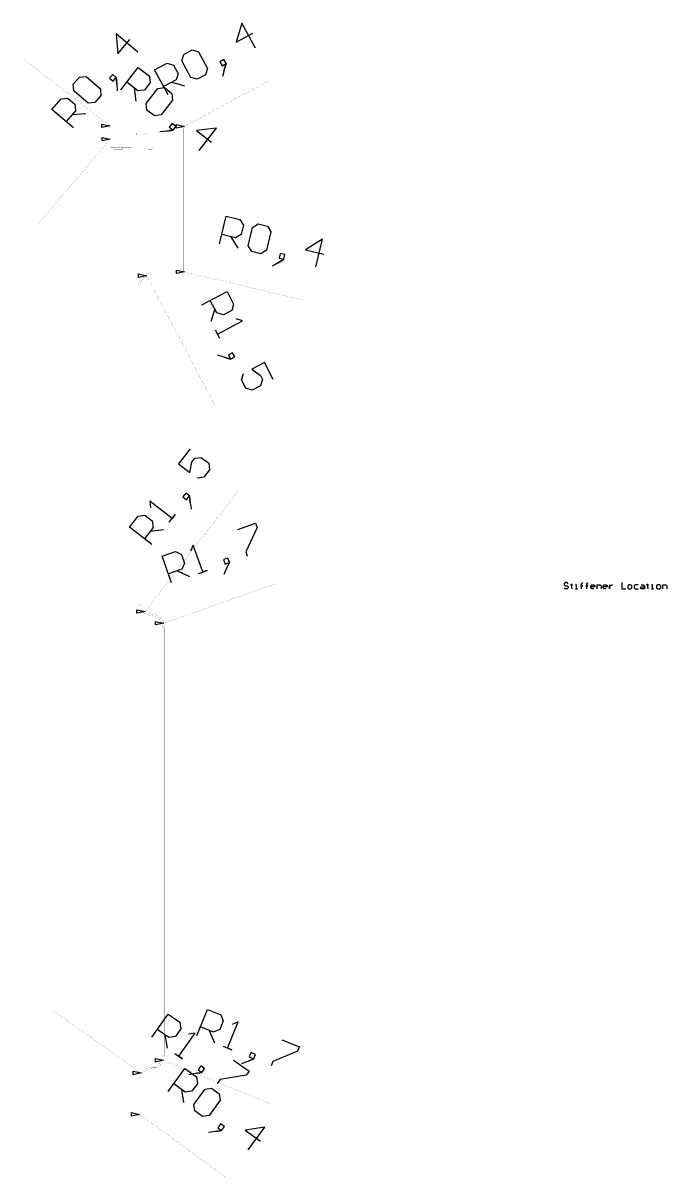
# Model space of a CAD drawing. Header units: millimetres. Extents: x 235 to 830, y 272 to 692.
# Drawn here: x 380.6 to 460.2, y 456.2 to 598.8 of the extents above; entities that cross this region are included whole.
import ezdxf

# ---------------------------------------------------------------- set-up
doc = ezdxf.new("R2010")
doc.units = ezdxf.units.MM
doc.layers.add('Mechanical1', color=6, linetype='Continuous')
doc.layers.add('Mechanical2', color=216, linetype='Continuous')

msp = doc.modelspace()

# ---------------------------------------------------------------- linework, layer by layer
at = {"layer": 'Mechanical1'}
for p, q in [((407.68, 598.79), (406.97, 596.43)), ((409.34, 595.71), (407.68, 598.79)), ((394.8, 595.18), (392.13, 597.45)), ((392.13, 597.45), (392.33, 594.98)), ((392.33, 594.98), (393.84, 596.76)), ((406.97, 596.43), (409.02, 597.53)), ((400.25, 594.14), (400.49, 594.93)), ((400.49, 594.93), (401.51, 595.48)), ((401.51, 595.48), (402.3, 595.24)), ((402.3, 595.24), (403.41, 593.19)), ((392.72, 590.56), (394.87, 593.32)), ((394.87, 593.32), (396.25, 592.25)), ((396.89, 593), (398.43, 593.82)), ((398.43, 593.82), (399.22, 593.59)), ((399.22, 593.59), (399.78, 592.56)), ((401.35, 592.08), (400.25, 594.14)), ((405.46, 594.29), (404.95, 594.02)), ((404.95, 594.02), (405.23, 593.5)), ((405.23, 593.5), (405.74, 593.78)), ((405.74, 593.78), (405.46, 594.29)), ((405.5, 592.99), (405.74, 593.78)), ((405.74, 593.78), (405.5, 592.99)), ((386.84, 591.23), (387.6, 592.12)), ((387.6, 592.12), (388.42, 592.18)), ((388.42, 592.18), (390.2, 590.67)), ((391.71, 592.45), (391.33, 592)), ((391.33, 592), (391.77, 591.63)), ((392.15, 592.07), (391.71, 592.45)), ((391.77, 591.63), (392.15, 592.07)), ((392.22, 591.25), (392.15, 592.07)), ((392.15, 592.07), (392.22, 591.25)), ((396.25, 592.25), (396.35, 591.43)), ((398.55, 589.91), (396.89, 593)), ((399.78, 592.56), (399.54, 591.77)), ((402.14, 591.85), (401.35, 592.08)), ((403.17, 592.4), (402.14, 591.85)), ((403.41, 593.19), (403.17, 592.4)), ((405.5, 592.99), (405.27, 592.2)), ((386.91, 590.4), (386.84, 591.23)), ((390.2, 590.67), (390.26, 589.85)), ((392.22, 591.25), (392.28, 590.43)), ((394.82, 590.41), (393.44, 591.48)), ((394.36, 590.76), (394.56, 589.13)), ((395.64, 590.51), (394.82, 590.41)), ((396.35, 591.43), (395.64, 590.51)), ((395.84, 588.87), (397.27, 590.71)), ((397.27, 590.71), (398.09, 590.82)), ((399.54, 591.77), (398, 590.94)), ((398.09, 590.82), (399.01, 590.1)), ((399.02, 591.49), (400.6, 591.02)), ((384.2, 588.12), (385.33, 589.45)), ((385.33, 589.45), (386.15, 589.52)), ((386.15, 589.52), (387.04, 588.76)), ((388.69, 588.89), (386.91, 590.4)), ((390.26, 589.85), (389.51, 588.96)), ((399.11, 589.28), (397.68, 587.44)), ((399.01, 590.1), (399.11, 589.28)), ((386.86, 585.85), (384.2, 588.12)), ((387.11, 587.94), (385.97, 586.61)), ((386.73, 587.49), (388.37, 587.63)), ((387.04, 588.76), (387.11, 587.94)), ((389.51, 588.96), (388.69, 588.89)), ((395.94, 588.05), (395.84, 588.87)), ((396.86, 587.34), (395.94, 588.05)), ((390.35, 586.3), (391.35, 586.09)), ((390.35, 585.87), (390.35, 586.3)), ((397.68, 587.44), (396.86, 587.34)), ((399.06, 586.37), (398.7, 585.91)), ((399.52, 586.01), (399.06, 586.37)), ((399.56, 586.24), (400.56, 586.03)), ((399.56, 585.82), (399.56, 586.24)), ((391.35, 586.09), (390.35, 585.87)), ((398.35, 585.44), (397.53, 585.34)), ((398.35, 585.44), (399.17, 585.55)), ((399.17, 585.55), (398.35, 585.44)), ((398.7, 585.91), (399.17, 585.55)), ((399.17, 585.55), (399.52, 586.01)), ((400.56, 586.03), (399.56, 585.82)), ((404.54, 585.8), (402.08, 585.5)), ((402.08, 585.5), (403.92, 584.06)), ((402.39, 583.04), (404.54, 585.8)), ((390.4, 584.65), (391.4, 584.44)), ((390.4, 584.22), (390.4, 584.65)), ((391.4, 584.44), (390.4, 584.22)), ((404.91, 571.51), (405.73, 574.92)), ((405.73, 574.92), (407.43, 574.51)), ((407.43, 574.51), (407.86, 573.81)), ((407.86, 573.81), (407.59, 572.67)), ((408.45, 571.27), (409, 573.54)), ((409, 573.54), (409.7, 573.97)), ((409.7, 573.97), (410.83, 573.7)), ((410.83, 573.7), (411.26, 572.99)), ((406.89, 572.24), (405.19, 572.65)), ((406.32, 572.38), (407.18, 570.97)), ((407.59, 572.67), (406.89, 572.24)), ((411.26, 572.99), (410.72, 570.72)), ((417.64, 572.07), (415.53, 570.77)), ((416.82, 568.66), (417.64, 572.07)), ((408.88, 570.56), (408.45, 571.27)), ((410.02, 570.29), (408.88, 570.56)), ((410.72, 570.72), (410.02, 570.29)), ((415.53, 570.77), (417.8, 570.23)), ((412.15, 569.18), (411.45, 568.75)), ((412.15, 569.18), (412.85, 569.61)), ((412.85, 569.61), (412.15, 569.18)), ((412.42, 570.32), (412.29, 569.75)), ((412.29, 569.75), (412.85, 569.61)), ((412.99, 570.18), (412.42, 570.32)), ((412.85, 569.61), (412.99, 570.18)), ((394.91, 567.78), (395.91, 567.57)), ((394.91, 567.35), (394.91, 567.78)), ((399.6, 568.26), (400.6, 568.05)), ((399.6, 567.83), (399.6, 568.26)), ((400.6, 568.05), (399.6, 567.83)), ((395.91, 567.57), (394.91, 567.35)), ((402.74, 563.98), (405.84, 565.6)), ((405.84, 565.6), (406.65, 564.06)), ((404.59, 562.97), (403.77, 564.52)), ((404.32, 563.49), (403.83, 561.91)), ((406.65, 564.06), (406.41, 563.27)), ((405.38, 562.73), (404.59, 562.97)), ((404.64, 560.36), (407.74, 561.99)), ((406.41, 563.27), (405.38, 562.73)), ((407.74, 561.99), (406.95, 562.24)), ((404.37, 560.88), (404.91, 559.85)), ((404.91, 559.85), (404.64, 560.36)), ((405.48, 557.51), (404.69, 557.76)), ((406.51, 558.05), (406, 557.78)), ((406, 557.78), (406.27, 557.27)), ((406.78, 557.54), (406.51, 558.05)), ((405.48, 557.51), (406.27, 557.27)), ((406.27, 557.27), (405.48, 557.51)), ((406.27, 557.27), (406.78, 557.54)), ((410.45, 556.83), (408.9, 556.01)), ((411.53, 554.76), (410.45, 556.83)), ((407.62, 554.69), (407.87, 555.47)), ((408.9, 556.01), (409.96, 555.25)), ((409.96, 555.25), (410.23, 554.74)), ((408.17, 553.65), (407.62, 554.69)), ((408.95, 553.41), (408.17, 553.65)), ((409.99, 553.95), (408.95, 553.41)), ((410.23, 554.74), (409.99, 553.95)), ((401.27, 546.18), (399.85, 544.33)), ((401.48, 544.54), (401.84, 545)), ((401.84, 545), (402.65, 545.11)), ((402.65, 545.11), (403.58, 544.4)), ((399.85, 544.33), (401.23, 543.26)), ((401.23, 543.26), (401.48, 544.54)), ((403.68, 543.58), (402.97, 542.65)), ((403.58, 544.4), (403.68, 543.58)), ((402.97, 542.65), (402.15, 542.55)), ((400.73, 540.7), (400.37, 540.24)), ((401.19, 540.35), (400.73, 540.7)), ((399.06, 537.57), (396.28, 539.71)), ((396.28, 539.71), (396.39, 538.89)), ((400.37, 540.24), (400.84, 539.88)), ((400.84, 539.88), (401.19, 540.35)), ((401.3, 539.53), (401.19, 540.35)), ((401.19, 540.35), (401.3, 539.53)), ((401.3, 539.53), (401.4, 538.71)), ((393.79, 536.48), (394.86, 537.86)), ((394.86, 537.86), (395.68, 537.97)), ((395.68, 537.97), (396.6, 537.26)), ((398.7, 537.11), (399.41, 538.04)), ((399.41, 538.04), (399.06, 537.57)), ((396.56, 534.34), (393.79, 536.48)), ((396.71, 536.44), (395.64, 535.05)), ((396.6, 537.26), (396.71, 536.44)), ((407.17, 536.2), (409.37, 536.98)), ((409.56, 536.43), (408.14, 533.45)), ((409.37, 536.98), (409.56, 536.43)), ((396.35, 535.98), (397.99, 536.19)), ((397.82, 532.9), (399.47, 533.48)), ((399.47, 533.48), (400.22, 533.12)), ((401.67, 534.26), (401.32, 533.51)), ((402.84, 530.96), (401.67, 534.26)), ((408.14, 533.45), (408.33, 532.9)), ((398.99, 529.6), (397.82, 532.9)), ((400.22, 533.12), (400.6, 532.02)), ((400.6, 532.02), (400.25, 531.28)), ((405.94, 532.67), (405.39, 532.48)), ((405.39, 532.48), (405.59, 531.93)), ((405.59, 531.93), (406.14, 532.12)), ((405.78, 531.38), (406.14, 532.12)), ((406.14, 532.12), (405.78, 531.38)), ((406.14, 532.12), (405.94, 532.67)), ((400.25, 531.28), (398.6, 530.7)), ((399.7, 531.09), (401.19, 530.37)), ((402.29, 530.76), (403.39, 531.15)), ((403.39, 531.15), (402.84, 530.96)), ((405.78, 531.38), (405.42, 530.63)), ((394.7, 526.27), (395.7, 526.05)), ((394.7, 525.84), (394.7, 526.27)), ((395.7, 526.05), (394.7, 525.84)), ((397.01, 524.83), (398.01, 524.61)), ((397.01, 524.4), (397.01, 524.83)), ((398.01, 524.61), (397.01, 524.4)), ((402.11, 473.64), (403.43, 476.88)), ((403.43, 476.88), (405.05, 476.22)), ((396.54, 473.46), (398.56, 476.31)), ((398.56, 476.31), (399.99, 475.3)), ((399.99, 475.3), (400.13, 474.49)), ((405.37, 475.46), (404.93, 474.38)), ((405.05, 476.22), (405.37, 475.46)), ((405.89, 472.1), (407.21, 475.34)), ((407.21, 475.34), (406.45, 475.02)), ((398.64, 473.4), (397.21, 474.41)), ((398.16, 473.73), (398.44, 472.11)), ((399.45, 473.54), (398.64, 473.4)), ((400.13, 474.49), (399.45, 473.54)), ((399.87, 471.1), (401.89, 473.96)), ((401.89, 473.96), (401.08, 473.82)), ((404.17, 474.06), (402.55, 474.72)), ((403.63, 474.28), (404.27, 472.76)), ((404.93, 474.38), (404.17, 474.06)), ((405.35, 472.32), (406.43, 471.88)), ((406.43, 471.88), (405.89, 472.1)), ((412.61, 473.14), (414.77, 472.26)), ((414.77, 472.26), (414.55, 471.72)), ((396.99, 470.81), (397.99, 470.59)), ((396.99, 470.38), (396.99, 470.81)), ((399.4, 471.44), (400.35, 470.76)), ((400.35, 470.76), (399.87, 471.1)), ((408.37, 470.46), (409.13, 470.78)), ((409.13, 470.78), (408.37, 470.46)), ((408.81, 471.54), (408.59, 471)), ((408.59, 471), (409.13, 470.78)), ((409.35, 471.32), (408.81, 471.54)), ((409.13, 470.78), (409.35, 471.32)), ((414.55, 471.72), (411.51, 470.44)), ((394.22, 469.24), (395.22, 469.03)), ((394.22, 468.81), (394.22, 469.24)), ((397.99, 470.59), (396.99, 470.38)), ((398.57, 466.74), (400.64, 469.56)), ((400.64, 469.56), (402.05, 468.53)), ((402.59, 469.89), (402.25, 469.42)), ((402.25, 469.42), (402.73, 469.08)), ((403.07, 469.55), (402.59, 469.89)), ((402.73, 469.08), (403.07, 469.55)), ((406.65, 470.59), (408.56, 469.24)), ((408.37, 470.46), (407.61, 470.14)), ((408.56, 469.24), (408.22, 468.77)), ((411.51, 470.44), (411.29, 469.9)), ((395.22, 469.03), (394.22, 468.81)), ((401.92, 468.94), (401.1, 468.8)), ((401.92, 468.94), (402.73, 469.08)), ((402.73, 469.08), (401.92, 468.94)), ((402.05, 468.53), (402.18, 467.71)), ((404.97, 468.21), (404.63, 467.73)), ((408.22, 468.77), (404.97, 468.21)), ((400.67, 466.65), (399.26, 467.68)), ((400.2, 466.99), (400.46, 465.36)), ((401.49, 466.77), (400.67, 466.65)), ((402.18, 467.71), (401.49, 466.77)), ((401.74, 465.14), (403.12, 467.03)), ((403.12, 467.03), (403.93, 467.15)), ((403.93, 467.15), (404.87, 466.46)), ((404.87, 466.46), (405, 465.65)), ((401.87, 464.33), (401.74, 465.14)), ((405, 465.65), (403.63, 463.77)), ((394.03, 464.12), (395.03, 463.9)), ((394.03, 463.69), (394.03, 464.12)), ((395.03, 463.9), (394.03, 463.69)), ((402.81, 463.64), (401.87, 464.33)), ((403.63, 463.77), (402.81, 463.64)), ((405.04, 462.73), (404.69, 462.26)), ((404.69, 462.26), (405.16, 461.92)), ((405.51, 462.39), (405.04, 462.73)), ((405.16, 461.92), (405.51, 462.39)), ((410.52, 462.34), (408.08, 461.96)), ((408.46, 459.51), (410.52, 462.34)), ((404.35, 461.79), (403.53, 461.67)), ((404.35, 461.79), (405.16, 461.92)), ((405.16, 461.92), (404.35, 461.79)), ((408.08, 461.96), (409.96, 460.58))]:
    msp.add_line(p, q, dxfattribs=at)
at = {"layer": 'Mechanical1', "const_width": 0.0127}
for points in [[(380.64, 594.41), (391.35, 586.09)], [(400.56, 586.03), (411.1, 591.7)], [(391.66, 586.24), (400.21, 586.24)], [(391.26, 584.74), (391.26, 585.84)], [(391.46, 583.24), (391.46, 585.84)], [(391.46, 585.21), (394.96, 585.21)], [(391.66, 586.04), (400.21, 586.04)], [(393.76, 584.96), (393.76, 585.21)], [(393.76, 584.96), (396.36, 584.96)], [(394.61, 584.96), (394.61, 585.21)], [(394.96, 584.96), (394.96, 585.21)], [(395.27, 584.96), (396.09, 585.21)], [(396.09, 585.21), (397.26, 585.21)], [(396.36, 583.96), (397.36, 584.96)], [(396.36, 583.56), (396.36, 584.96)], [(397.36, 584.96), (397.36, 585.11)], [(400.41, 568.14), (400.41, 585.84)], [(400.61, 568.14), (400.61, 585.84)], [(382.49, 573.95), (391.4, 584.44)], [(391.46, 584.29), (391.66, 584.29)], [(391.46, 583.41), (393.96, 583.41)], [(391.66, 583.41), (391.66, 584.29)], [(391.86, 583.21), (391.86, 583.41)], [(391.86, 583.36), (392.96, 583.36)], [(392.96, 583.21), (392.96, 583.41)], [(393.36, 583.41), (393.36, 583.56)], [(393.36, 583.56), (396.36, 583.56)], [(393.96, 583.24), (393.96, 583.41)], [(395.62, 583.24), (395.81, 583.35)], [(395.74, 583.31), (396, 583.31)], [(395.81, 583.35), (395.96, 583.35)], [(395.96, 583.35), (395.96, 583.56)], [(396, 583.31), (396.06, 583.21)], [(396.2, 583.45), (396.2, 583.56)], [(396.2, 583.45), (396.66, 583.45)], [(396.55, 583.21), (396.66, 583.32)], [(396.66, 583.32), (396.66, 583.45)], [(391.46, 583.24), (391.86, 583.24)], [(391.86, 583.21), (392.96, 583.21)], [(392.96, 583.24), (395.62, 583.24)], [(396.06, 583.21), (396.55, 583.21)], [(396.61, 567.94), (400.21, 567.94)], [(396.61, 567.74), (400.21, 567.74)], [(400.6, 568.05), (415.47, 564.49)], [(394.91, 527.23), (394.91, 566.24)], [(395.11, 527.24), (395.11, 566.24)], [(395.91, 567.57), (404.4, 551.41)], [(395.7, 526.05), (407.29, 541.09)], [(398.01, 524.61), (411.67, 529.44)], [(397.91, 471.24), (397.91, 524.04)], [(398.11, 471.23), (398.11, 524.05)], [(397.91, 520.74), (398.11, 520.74)], [(384.3, 476.76), (395.22, 469.03)], [(396.49, 469.74), (397.22, 469.74)], [(397.99, 470.59), (411.48, 465.1)], [(394.91, 464.14), (394.91, 468.05)], [(395.11, 464.14), (395.11, 468.04)], [(393.11, 463.94), (394.71, 463.94)], [(393.11, 463.74), (393.11, 463.94)], [(393.11, 463.74), (394.71, 463.74)], [(395.03, 463.9), (405.6, 456.18)]]:
    msp.add_lwpolyline(points, dxfattribs=at)
at = {"layer": 'Mechanical1', "const_width": 0.00635}
for points in [[(380.64, 594.41, 1), (380.64, 594.41, 1)], [(411.1, 591.7, 1), (411.11, 591.7, 1)], [(391.66, 586.24, 1), (391.66, 586.24, 1)], [(391.66, 586.24, 1), (391.66, 586.24, 1)], [(400.21, 586.24, 1), (400.21, 586.24, 1)], [(400.21, 586.24, 1), (400.21, 586.24, 1)], [(391.26, 585.84, 1), (391.26, 585.84, 1)], [(391.26, 585.84, 1), (391.26, 585.84, 1)], [(391.26, 584.74, 1), (391.26, 584.74, 1)], [(391.26, 584.74, 1), (391.26, 584.74, 1)], [(391.34, 586.09, 1), (391.35, 586.09, 1)], [(391.46, 585.84, 1), (391.46, 585.84, 1)], [(391.46, 585.84, 1), (391.46, 585.84, 1)], [(391.46, 585.21, 1), (391.46, 585.21, 1)], [(391.66, 586.04, 1), (391.66, 586.04, 1)], [(391.66, 586.04, 1), (391.66, 586.04, 1)], [(393.76, 585.21, 1), (393.76, 585.21, 1)], [(393.76, 584.96, 1), (393.76, 584.96, 1)], [(393.76, 584.96, 1), (393.76, 584.96, 1)], [(394.61, 585.21, 1), (394.61, 585.21, 1)], [(394.61, 584.96, 1), (394.61, 584.96, 1)], [(394.96, 585.21, 1), (394.96, 585.21, 1)], [(394.96, 585.21, 1), (394.96, 585.21, 1)], [(394.96, 584.96, 1), (394.96, 584.96, 1)], [(395.27, 584.96, 1), (395.28, 584.96, 1)], [(396.09, 585.21, 1), (396.09, 585.21, 1)], [(396.09, 585.21, 1), (396.09, 585.21, 1)], [(396.36, 584.96, 1), (396.36, 584.96, 1)], [(396.36, 584.96, 1), (396.36, 584.96, 1)], [(397.26, 585.21, 1), (397.26, 585.21, 1)], [(397.26, 585.21, 1), (397.26, 585.21, 1)], [(397.36, 585.11, 1), (397.36, 585.11, 1)], [(397.36, 585.11, 1), (397.36, 585.11, 1)], [(397.36, 584.96, 1), (397.36, 584.96, 1)], [(397.36, 584.96, 1), (397.36, 584.96, 1)], [(400.21, 586.04, 1), (400.21, 586.04, 1)], [(400.21, 586.04, 1), (400.21, 586.04, 1)], [(400.41, 585.84, 1), (400.41, 585.84, 1)], [(400.41, 585.84, 1), (400.41, 585.84, 1)], [(400.56, 586.03, 1), (400.57, 586.03, 1)], [(400.61, 585.84, 1), (400.61, 585.84, 1)], [(400.61, 585.84, 1), (400.61, 585.84, 1)], [(391.4, 584.44, 1), (391.41, 584.44, 1)], [(391.45, 584.4, 1), (391.46, 584.4, 1)], [(391.46, 584.29, 1), (391.46, 584.29, 1)], [(391.46, 583.41, 1), (391.46, 583.41, 1)], [(391.66, 584.29, 1), (391.66, 584.29, 1)], [(391.66, 584.29, 1), (391.66, 584.29, 1)], [(391.66, 583.41, 1), (391.66, 583.41, 1)], [(391.86, 583.41, 1), (391.86, 583.41, 1)], [(391.86, 583.36, 1), (391.86, 583.36, 1)], [(392.96, 583.41, 1), (392.96, 583.41, 1)], [(392.96, 583.36, 1), (392.96, 583.36, 1)], [(393.36, 583.56, 1), (393.36, 583.56, 1)], [(393.36, 583.56, 1), (393.36, 583.56, 1)], [(393.36, 583.41, 1), (393.36, 583.41, 1)], [(393.96, 583.41, 1), (393.96, 583.41, 1)], [(393.96, 583.41, 1), (393.96, 583.41, 1)], [(395.74, 583.31, 1), (395.75, 583.31, 1)], [(395.81, 583.35, 1), (395.81, 583.35, 1)], [(395.81, 583.35, 1), (395.81, 583.35, 1)], [(395.96, 583.56, 1), (395.96, 583.56, 1)], [(395.96, 583.35, 1), (395.96, 583.35, 1)], [(395.96, 583.35, 1), (395.96, 583.35, 1)], [(396, 583.31, 1), (396.01, 583.31, 1)], [(396, 583.31, 1), (396.01, 583.31, 1)], [(396.2, 583.56, 1), (396.2, 583.56, 1)], [(396.2, 583.45, 1), (396.2, 583.45, 1)], [(396.2, 583.45, 1), (396.2, 583.45, 1)], [(396.36, 583.96, 1), (396.36, 583.96, 1)], [(396.36, 583.56, 1), (396.36, 583.56, 1)], [(396.36, 583.56, 1), (396.36, 583.56, 1)], [(396.66, 583.45, 1), (396.66, 583.45, 1)], [(396.66, 583.45, 1), (396.66, 583.45, 1)], [(396.66, 583.32, 1), (396.66, 583.32, 1)], [(396.66, 583.32, 1), (396.66, 583.32, 1)], [(391.46, 583.24, 1), (391.46, 583.24, 1)], [(391.46, 583.24, 1), (391.46, 583.24, 1)], [(391.86, 583.24, 1), (391.86, 583.24, 1)], [(391.86, 583.21, 1), (391.86, 583.21, 1)], [(391.86, 583.21, 1), (391.86, 583.21, 1)], [(392.96, 583.24, 1), (392.96, 583.24, 1)], [(392.96, 583.21, 1), (392.96, 583.21, 1)], [(392.96, 583.21, 1), (392.96, 583.21, 1)], [(393.96, 583.24, 1), (393.96, 583.24, 1)], [(395.62, 583.24, 1), (395.62, 583.24, 1)], [(395.62, 583.24, 1), (395.62, 583.24, 1)], [(396.06, 583.21, 1), (396.06, 583.21, 1)], [(396.06, 583.21, 1), (396.06, 583.21, 1)], [(396.55, 583.21, 1), (396.55, 583.21, 1)], [(396.55, 583.21, 1), (396.55, 583.21, 1)], [(382.48, 573.95, 1), (382.49, 573.95, 1)], [(396.61, 567.94, 1), (396.61, 567.94, 1)], [(396.61, 567.94, 1), (396.61, 567.94, 1)], [(396.61, 567.74, 1), (396.61, 567.74, 1)], [(396.61, 567.74, 1), (396.61, 567.74, 1)], [(400.21, 567.94, 1), (400.21, 567.94, 1)], [(400.21, 567.94, 1), (400.21, 567.94, 1)], [(400.21, 567.74, 1), (400.21, 567.74, 1)], [(400.21, 567.74, 1), (400.21, 567.74, 1)], [(400.41, 568.14, 1), (400.41, 568.14, 1)], [(400.41, 568.14, 1), (400.41, 568.14, 1)], [(400.6, 568.05, 1), (400.6, 568.05, 1)], [(400.61, 568.14, 1), (400.61, 568.14, 1)], [(400.61, 568.14, 1), (400.61, 568.14, 1)], [(394.91, 566.24, 1), (394.91, 566.24, 1)], [(394.91, 566.24, 1), (394.91, 566.24, 1)], [(395.11, 566.24, 1), (395.11, 566.24, 1)], [(395.11, 566.24, 1), (395.11, 566.24, 1)], [(395.91, 567.57, 1), (395.92, 567.57, 1)], [(415.47, 564.49, 1), (415.47, 564.49, 1)], [(404.4, 551.41, 1), (404.41, 551.41, 1)], [(407.29, 541.09, 1), (407.3, 541.09, 1)], [(411.66, 529.44, 1), (411.67, 529.44, 1)], [(394.91, 527.23, 1), (394.91, 527.23, 1)], [(394.91, 527.23, 1), (394.91, 527.23, 1)], [(395.11, 527.24, 1), (395.11, 527.24, 1)], [(395.11, 527.24, 1), (395.11, 527.24, 1)], [(395.69, 526.05, 1), (395.7, 526.05, 1)], [(396.5, 525.54, 1), (396.51, 525.54, 1)], [(396.5, 525.54, 1), (396.51, 525.54, 1)], [(396.51, 525.74, 1), (396.52, 525.74, 1)], [(396.51, 525.74, 1), (396.52, 525.74, 1)], [(397.91, 524.04, 1), (397.91, 524.04, 1)], [(397.91, 524.04, 1), (397.91, 524.04, 1)], [(398.01, 524.61, 1), (398.02, 524.61, 1)], [(398.11, 524.05, 1), (398.11, 524.05, 1)], [(398.11, 524.05, 1), (398.11, 524.05, 1)], [(397.91, 520.74, 1), (397.91, 520.74, 1)], [(398.11, 520.74, 1), (398.11, 520.74, 1)], [(384.29, 476.76, 1), (384.3, 476.76, 1)], [(397.91, 471.24, 1), (397.91, 471.24, 1)], [(397.91, 471.24, 1), (397.91, 471.24, 1)], [(398.11, 471.23, 1), (398.11, 471.23, 1)], [(398.11, 471.23, 1), (398.11, 471.23, 1)], [(396.49, 469.74, 1), (396.5, 469.74, 1)], [(396.49, 469.74, 1), (396.5, 469.74, 1)], [(396.5, 469.74, 1), (396.51, 469.74, 1)], [(396.51, 469.54, 1), (396.52, 469.54, 1)], [(396.51, 469.54, 1), (396.52, 469.54, 1)], [(397.22, 469.74, 1), (397.23, 469.74, 1)], [(397.98, 470.59, 1), (397.99, 470.59, 1)], [(394.91, 468.05, 1), (394.91, 468.05, 1)], [(394.91, 468.05, 1), (394.91, 468.05, 1)], [(395.11, 468.04, 1), (395.11, 468.04, 1)], [(395.11, 468.04, 1), (395.11, 468.04, 1)], [(395.22, 469.03, 1), (395.23, 469.03, 1)], [(411.48, 465.1, 1), (411.49, 465.1, 1)], [(393.11, 463.94, 1), (393.11, 463.94, 1)], [(393.11, 463.94, 1), (393.11, 463.94, 1)], [(393.11, 463.74, 1), (393.11, 463.74, 1)], [(393.11, 463.74, 1), (393.11, 463.74, 1)], [(394.71, 463.94, 1), (394.71, 463.94, 1)], [(394.71, 463.94, 1), (394.71, 463.94, 1)], [(394.71, 463.74, 1), (394.71, 463.74, 1)], [(394.71, 463.74, 1), (394.71, 463.74, 1)], [(394.91, 464.14, 1), (394.91, 464.14, 1)], [(394.91, 464.14, 1), (394.91, 464.14, 1)], [(395.03, 463.9, 1), (395.04, 463.9, 1)], [(395.11, 464.14, 1), (395.11, 464.14, 1)], [(395.11, 464.14, 1), (395.11, 464.14, 1)], [(405.6, 456.18, 1), (405.6, 456.18, 1)]]:
    msp.add_lwpolyline(points, format="xyb", close=True, dxfattribs=at)
at = {"layer": 'Mechanical1', "const_width": 0.0127}
for points in [[(391.26, 585.84, -0.414214), (391.66, 586.24)], [(400.21, 586.24, -0.414214), (400.61, 585.84)], [(391.46, 584.4, -0.26515), (391.26, 584.74)], [(391.46, 585.84, -0.414214), (391.66, 586.04)], [(397.26, 585.21, -0.414214), (397.36, 585.11)], [(400.21, 586.04, -0.414214), (400.41, 585.84)], [(394.91, 566.24, -0.414214), (396.61, 567.94)], [(395.11, 566.24, -0.414214), (396.61, 567.74)], [(400.61, 568.14, -0.414214), (400.21, 567.74)], [(400.41, 568.14, -0.414214), (400.21, 567.94)], [(396.51, 525.54, -0.396012), (394.91, 527.23)], [(396.52, 525.74, -0.396012), (395.11, 527.24)], [(396.51, 525.54, -0.396012), (397.91, 524.04)], [(396.52, 525.74, -0.396012), (398.11, 524.05)], [(397.91, 471.24, -0.398404), (396.49, 469.74)], [(398.11, 471.23, -0.396012), (396.52, 469.54)], [(394.91, 468.05, -0.395997), (396.51, 469.74)], [(395.11, 468.04, -0.396012), (396.52, 469.54)], [(395.11, 464.14, -0.414214), (394.71, 463.74)], [(394.91, 464.14, -0.414214), (394.71, 463.94)]]:
    msp.add_lwpolyline(points, format="xyb", dxfattribs=at)
at = {"layer": 'Mechanical2'}
for p, q in [((447.62, 529.63), (447.49, 529.5)), ((447.49, 529.5), (447.49, 529.37)), ((447.49, 529.37), (447.62, 529.25)), ((447.87, 529.63), (447.62, 529.63)), ((447.62, 529.25), (447.87, 529.25)), ((448, 529.5), (447.87, 529.63)), ((447.87, 529.25), (448, 529.12)), ((448, 529.12), (448, 528.99)), ((448.38, 529.37), (448.26, 529.37)), ((448.26, 529.37), (448.51, 529.37)), ((448.38, 529.5), (448.38, 529.37)), ((448.51, 529.37), (448.38, 529.37)), ((448.38, 529.37), (448.38, 528.99)), ((449.02, 529.37), (448.89, 529.37)), ((449.02, 528.87), (449.02, 529.37)), ((449.65, 529.25), (449.53, 529.25)), ((449.53, 529.25), (449.78, 529.25)), ((449.65, 529.5), (449.78, 529.63)), ((449.65, 528.87), (449.65, 529.5)), ((449.65, 529.5), (449.65, 529.25)), ((449.65, 529.25), (449.65, 529.5)), ((449.78, 529.25), (449.65, 529.25)), ((450.29, 529.25), (450.16, 529.25)), ((450.16, 529.25), (450.41, 529.25)), ((450.29, 529.5), (450.41, 529.63)), ((450.29, 528.87), (450.29, 529.5)), ((450.29, 529.5), (450.29, 529.25)), ((450.29, 529.25), (450.29, 529.5)), ((450.41, 529.25), (450.29, 529.25)), ((450.8, 529.25), (450.92, 529.37)), ((450.8, 528.99), (450.8, 529.25)), ((451.3, 529.12), (450.8, 529.12)), ((450.92, 529.37), (451.18, 529.37)), ((451.18, 529.37), (451.3, 529.25)), ((451.3, 529.25), (451.3, 529.12)), ((451.56, 528.87), (451.56, 529.37)), ((451.56, 529.37), (451.94, 529.37)), ((451.94, 529.37), (452.06, 529.25)), ((452.06, 529.25), (452.06, 528.87)), ((452.32, 529.25), (452.45, 529.37)), ((452.32, 528.99), (452.32, 529.25)), ((452.83, 529.12), (452.32, 529.12)), ((452.45, 529.37), (452.7, 529.37)), ((452.7, 529.37), (452.83, 529.25)), ((452.83, 529.25), (452.83, 529.12)), ((453.08, 529.37), (453.08, 528.87)), ((453.08, 529.12), (453.21, 529.25)), ((453.08, 528.87), (453.08, 529.12)), ((453.21, 529.25), (453.33, 529.37)), ((453.33, 529.37), (453.46, 529.37)), ((454.6, 529.63), (454.6, 528.87)), ((455.49, 529.37), (455.37, 529.25)), ((455.37, 529.25), (455.37, 528.99)), ((455.75, 529.37), (455.49, 529.37)), ((455.87, 529.25), (455.75, 529.37)), ((455.87, 528.99), (455.87, 529.25)), ((456.25, 529.37), (456.13, 529.25)), ((456.13, 529.25), (456.13, 528.99)), ((456.64, 529.37), (456.25, 529.37)), ((456.89, 528.99), (457.02, 529.12)), ((457.02, 529.37), (457.27, 529.37)), ((457.02, 529.12), (457.4, 529.12)), ((457.27, 529.37), (457.4, 529.25)), ((457.4, 529.25), (457.4, 528.87)), ((457.78, 529.37), (457.65, 529.37)), ((457.65, 529.37), (457.9, 529.37)), ((457.78, 529.5), (457.78, 529.37)), ((457.9, 529.37), (457.78, 529.37)), ((457.78, 529.37), (457.78, 528.99)), ((458.41, 529.37), (458.29, 529.37)), ((458.41, 528.87), (458.41, 529.37)), ((459.05, 529.37), (458.92, 529.25)), ((458.92, 529.25), (458.92, 528.99)), ((459.3, 529.37), (459.05, 529.37)), ((459.43, 529.25), (459.3, 529.37)), ((459.43, 528.99), (459.43, 529.25)), ((459.68, 528.87), (459.68, 529.37)), ((459.68, 529.37), (460.06, 529.37)), ((460.06, 529.37), (460.19, 529.25)), ((460.19, 529.25), (460.19, 528.87)), ((447.62, 528.87), (447.49, 528.99)), ((447.87, 528.87), (447.62, 528.87)), ((448, 528.99), (447.87, 528.87)), ((448.38, 528.99), (448.51, 528.87)), ((448.89, 528.87), (449.14, 528.87)), ((449.14, 528.87), (449.02, 528.87)), ((450.92, 528.87), (450.8, 528.99)), ((451.18, 528.87), (450.92, 528.87)), ((452.45, 528.87), (452.32, 528.99)), ((452.7, 528.87), (452.45, 528.87)), ((454.6, 528.87), (455.11, 528.87)), ((455.37, 528.99), (455.49, 528.87)), ((455.49, 528.87), (455.75, 528.87)), ((455.75, 528.87), (455.87, 528.99)), ((456.13, 528.99), (456.25, 528.87)), ((456.25, 528.87), (456.64, 528.87)), ((457.02, 528.87), (456.89, 528.99)), ((457.4, 528.87), (457.02, 528.87)), ((457.78, 528.99), (457.9, 528.87)), ((458.29, 528.87), (458.54, 528.87)), ((458.54, 528.87), (458.41, 528.87)), ((458.92, 528.99), (459.05, 528.87)), ((459.05, 528.87), (459.3, 528.87)), ((459.3, 528.87), (459.43, 528.99))]:
    msp.add_line(p, q, dxfattribs=at)

doc.saveas('drawing.dxf')
